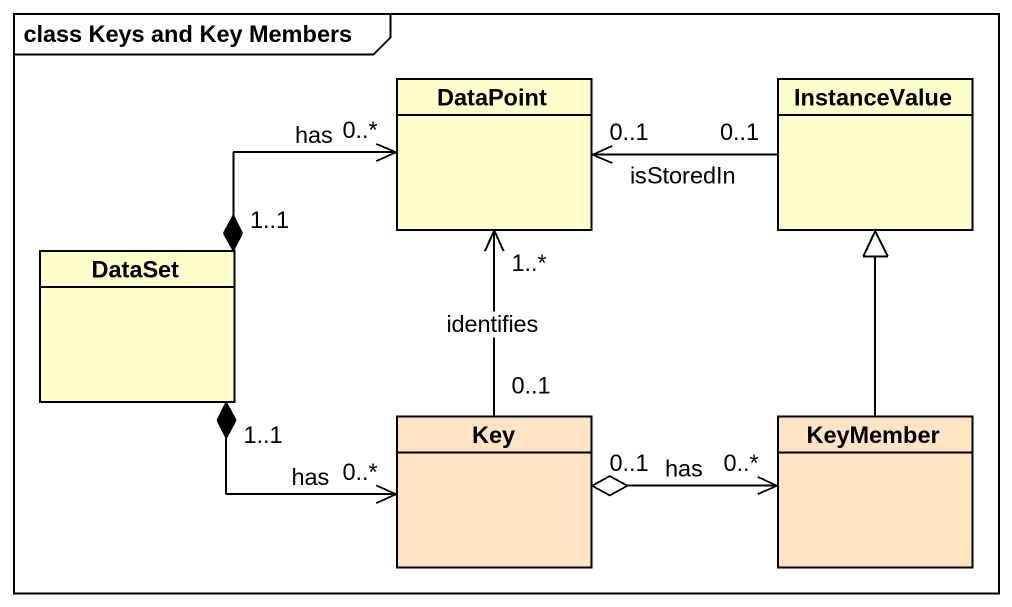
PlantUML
@startuml
mainframe class Keys and Key Members
hide circle
hide empty members
class DataPoint
class InstanceValue
class DataSet
class Key #FFE4C4
class KeyMember #FFE4C4
DataPoint "0..*" <-left-* "1..1" DataSet : has
InstanceValue "0..1" -left-> "0..1" DataPoint : isStoredIn
Key "0..1" -up-> "1..*" DataPoint : identifies
Key "0..*" <-left-* "1..1" DataSet : has
KeyMember -up-|> InstanceValue
KeyMember "0..*" <-left-o "0..1" Key : has
@enduml
